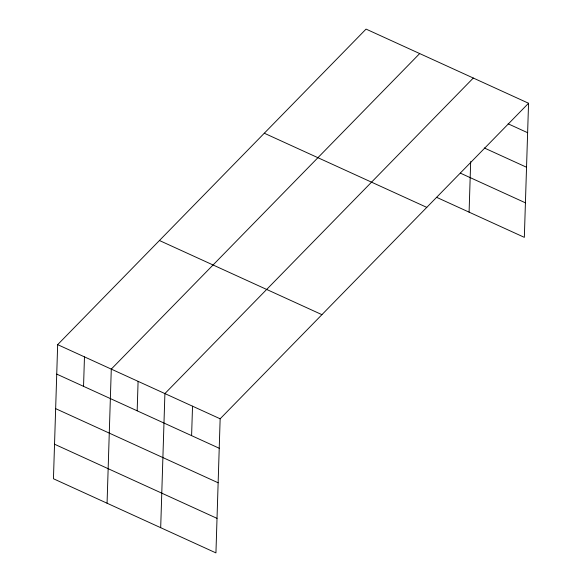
<?xml version="1.0" encoding="UTF-8"?>
<svg xmlns="http://www.w3.org/2000/svg" width="582" height="582" viewBox="0 0 582 582"><rect width="100%" height="100%" fill="white"/><g stroke="black" fill="none" stroke-linecap="round" stroke-linejoin="round"><path stroke-width="0.87" d="M57.662 344.646L53.449 478.753L215.937 552.9L220.149 418.793L528.551 103.247L366.063 29.1L57.662 344.646L220.149 418.793M83.546 386.339L84.47 356.875M107.066 503.219L111.286 369.112L419.687 53.566M137.17 410.812L138.094 381.348M160.69 527.692L164.902 393.578L473.304 78.039M191.602 435.649L192.526 406.185M469.092 212.146L470.678 161.6M528.551 103.247L524.338 237.354L436.595 197.32M508.13 123.813L527.627 132.711M484.297 147.966L526.543 167.245M460.427 173.167L525.422 202.82M264.293 133.227L426.781 207.374M159.432 240.512L321.919 314.658M56.738 374.11L219.225 448.256M55.654 408.644L218.141 482.784M54.533 444.219L217.021 518.366"/></g></svg>
